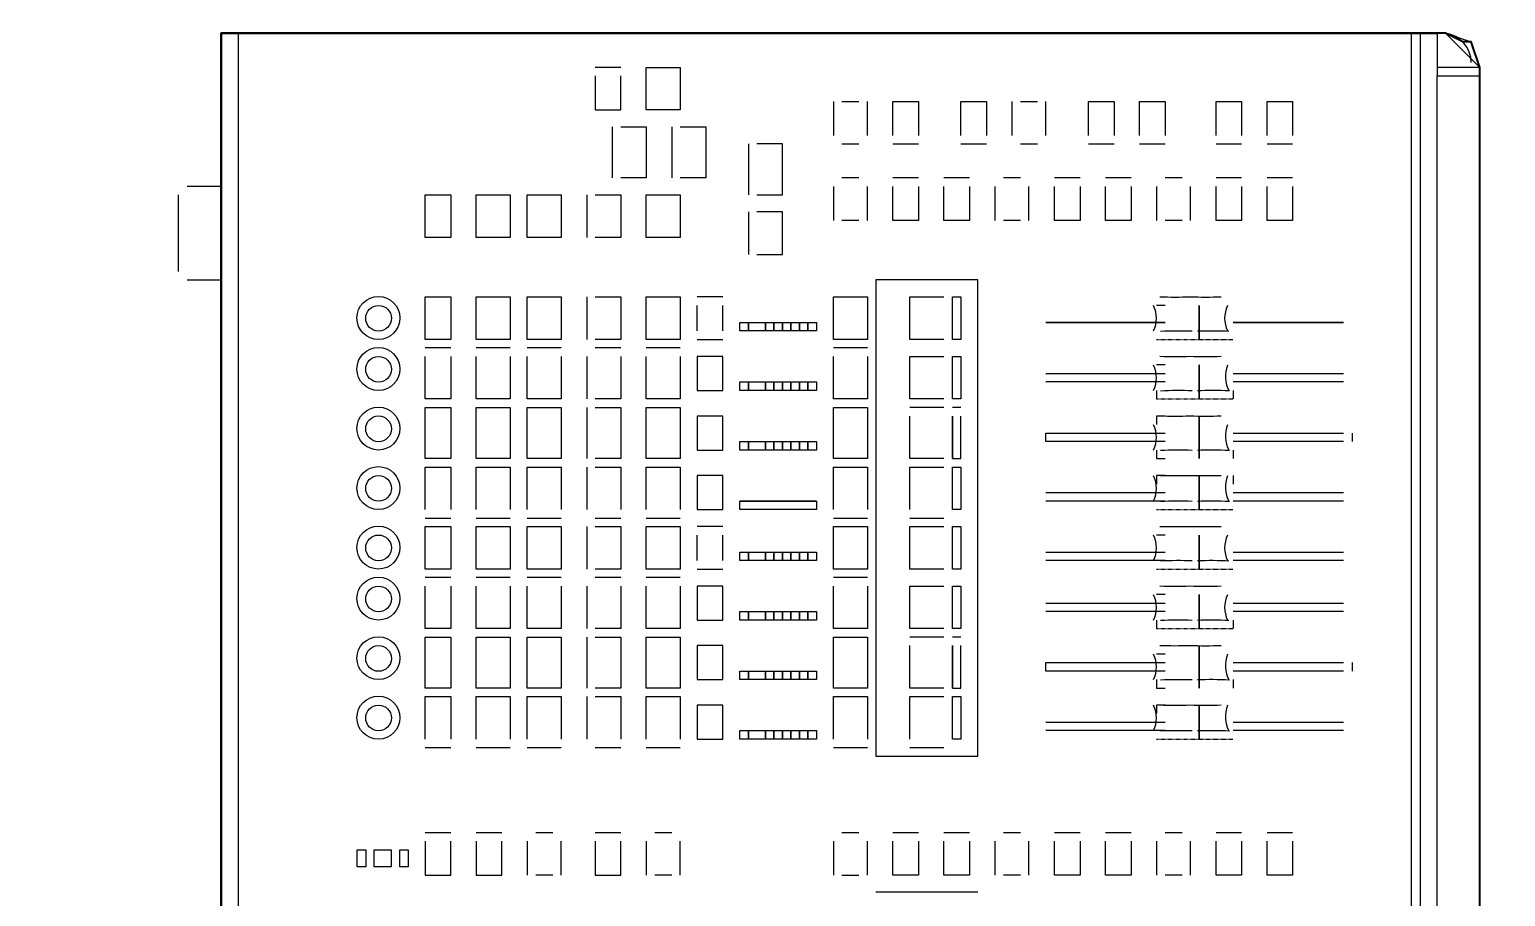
# Model space of a CAD drawing. Header units: millimetres. Extents: x 3050 to 430575, y -569542 to 36130.
# Drawn here: x 313588.4 to 313896.6, y -470054 to -469872.9 of the extents above; entities that cross this region are included whole.
import ezdxf

# ---------------------------------------------------------------- set-up
doc = ezdxf.new("R2010")
doc.units = ezdxf.units.MM
doc.linetypes.add('PDF_IMPORT', pattern=[1, 0.8, -0.2])
doc.layers.add('PDF _Геометрия', color=7, linetype='Continuous')
doc.layers.add('PDF _Текст', color=7, linetype='Continuous')
doc.styles.add('PDF ISOCPEUR', font='isocpeur.ttf')

# ---------------------------------------------------------------- blocks, each defined once
blk = doc.blocks.new('ТХ3 4 этаж')
at = {"layer": 'PDF _Геометрия', "color": 5, "lineweight": 25}
blk.add_lwpolyline([(43724.32, -56512.22), (44242.87, -56512.22), (44249.97, -56501.57), (44249.97, -55713.09), (44246.42, -55702.43), (44242.87, -55702.43), (44235.76, -55698.88), (44232.21, -55698.88), (43724.32, -55698.88)], close=True, dxfattribs=at)
at = {"layer": 'PDF _Геометрия', "color": 5, "lineweight": 9}
for points in [[(43724.32, -55698.88), (43724.32, -56512.22)], [(43731.42, -56490.91), (44221.56, -56490.91), (44221.56, -55698.88)], [(43731.42, -55698.88), (43731.42, -56512.22)], [(44225.11, -55698.88), (44225.11, -56494.46), (44221.56, -56494.46), (44221.56, -56490.91)], [(43891.25, -55713.09), (43880.59, -55713.09)], [(43880.59, -55716.64), (43880.59, -55730.85), (43891.25, -55730.85), (43891.25, -55716.64)], [(44249.97, -56501.57), (44232.21, -56501.57), (44232.21, -56498.01), (44232.21, -55716.64)], [(43980.04, -55727.29), (43980.04, -55741.5)], [(43983.59, -55727.29), (43990.69, -55727.29)], [(43994.25, -55741.5), (43994.25, -55727.29)], [(44004.9, -55741.5), (44004.9, -55727.29), (44015.56, -55727.29), (44015.56, -55741.5)], [(44033.32, -55741.5), (44033.32, -55727.29), (44043.97, -55727.29), (44043.97, -55741.5)], [(44054.63, -55727.29), (44054.63, -55741.5)], [(44058.18, -55727.29), (44065.28, -55727.29)], [(44068.83, -55741.5), (44068.83, -55727.29)], [(44086.59, -55741.5), (44086.59, -55727.29), (44097.25, -55727.29), (44097.25, -55741.5)], [(44107.9, -55741.5), (44107.9, -55727.29), (44118.56, -55727.29), (44118.56, -55741.5)], [(44139.87, -55741.5), (44139.87, -55727.29), (44150.52, -55727.29), (44150.52, -55741.5)], [(44161.18, -55741.5), (44161.18, -55727.29), (44171.83, -55727.29), (44171.83, -55741.5)], [(43887.7, -55737.95), (43887.7, -55759.26)], [(43891.25, -55737.95), (43901.9, -55737.95), (43901.9, -55759.26), (43891.25, -55759.26)], [(43912.56, -55737.95), (43912.56, -55759.26)], [(43916.11, -55737.95), (43926.76, -55737.95), (43926.76, -55759.26), (43916.11, -55759.26)], [(43944.52, -55745.05), (43944.52, -55766.36)], [(43948.07, -55766.36), (43958.73, -55766.36), (43958.73, -55745.05), (43948.07, -55745.05)], [(43983.59, -55745.05), (43990.69, -55745.05)], [(44004.9, -55745.05), (44015.56, -55745.05)], [(44033.32, -55745.05), (44043.97, -55745.05)], [(44058.18, -55745.05), (44065.28, -55745.05)], [(44086.59, -55745.05), (44097.25, -55745.05)], [(44107.9, -55745.05), (44118.56, -55745.05)], [(44139.87, -55745.05), (44150.52, -55745.05)], [(44161.18, -55745.05), (44171.83, -55745.05)], [(43724.32, -55762.81), (43710.11, -55762.81)], [(43980.04, -55762.81), (43980.04, -55777.02)], [(43990.69, -55759.26), (43983.59, -55759.26)], [(43994.25, -55777.02), (43994.25, -55762.81)], [(44015.56, -55759.26), (44004.9, -55759.26)], [(44015.56, -55762.81), (44015.56, -55777.02), (44004.9, -55777.02), (44004.9, -55762.81)], [(44036.87, -55759.26), (44026.21, -55759.26)], [(44036.87, -55762.81), (44036.87, -55777.02), (44026.21, -55777.02), (44026.21, -55762.81)], [(44047.52, -55762.81), (44047.52, -55777.02)], [(44058.18, -55759.26), (44051.07, -55759.26)], [(44061.73, -55777.02), (44061.73, -55762.81)], [(44083.04, -55759.26), (44072.38, -55759.26)], [(44083.04, -55762.81), (44083.04, -55777.02), (44072.38, -55777.02), (44072.38, -55762.81)], [(44104.35, -55759.26), (44093.69, -55759.26)], [(44104.35, -55762.81), (44104.35, -55777.02), (44093.69, -55777.02), (44093.69, -55762.81)], [(44115, -55762.81), (44115, -55777.02)], [(44125.66, -55759.26), (44118.56, -55759.26)], [(44129.21, -55777.02), (44129.21, -55762.81)], [(44150.52, -55759.26), (44139.87, -55759.26)], [(44150.52, -55762.81), (44150.52, -55777.02), (44139.87, -55777.02), (44139.87, -55762.81)], [(44171.83, -55759.26), (44161.18, -55759.26)], [(44171.83, -55762.81), (44171.83, -55777.02), (44161.18, -55777.02), (44161.18, -55762.81)], [(43706.56, -55798.33), (43706.56, -55766.36)], [(43877.04, -55766.36), (43877.04, -55784.12)], [(43880.59, -55766.36), (43891.25, -55766.36), (43891.25, -55784.12), (43880.59, -55784.12)], [(43944.52, -55773.47), (43944.52, -55791.23)], [(43948.07, -55791.23), (43958.73, -55791.23), (43958.73, -55773.47), (43948.07, -55773.47)], [(43990.69, -55777.02), (43983.59, -55777.02)], [(44058.18, -55777.02), (44051.07, -55777.02)], [(44125.66, -55777.02), (44118.56, -55777.02)], [(43710.11, -55801.88), (43724.32, -55801.88)], [(43877.04, -55808.98), (43877.04, -55826.74)], [(43880.59, -55808.98), (43891.25, -55808.98), (43891.25, -55826.74), (43880.59, -55826.74)], [(43933.87, -55808.98), (43923.21, -55808.98)], [(43923.21, -55823.19), (43923.21, -55812.54)], [(43933.87, -55823.19), (43933.87, -55812.54)], [(44026.21, -55826.74), (44012.01, -55826.74), (44012.01, -55808.98), (44026.21, -55808.98)], [(44029.76, -55826.74), (44029.76, -55808.98)], [(44118.56, -55812.54), (44115, -55812.54)], [(43944.52, -55823.19), (43944.52, -55819.64), (43944.52, -55823.19)], [(43944.52, -55823.19), (43944.52, -55819.64)], [(43972.94, -55819.64), (43972.94, -55823.19)], [(44132.76, -55816.09), (44132.76, -55823.19), (44132.76, -55816.09)], [(43820.21, -55830.29), (43809.56, -55830.29)], [(43845.08, -55830.29), (43830.87, -55830.29)], [(43866.39, -55830.29), (43852.18, -55830.29)], [(43891.25, -55830.29), (43880.59, -55830.29)], [(43916.11, -55830.29), (43901.9, -55830.29)], [(43923.21, -55826.74), (43933.87, -55826.74)], [(43994.25, -55830.29), (43980.04, -55830.29)], [(43820.21, -55833.85), (43820.21, -55851.6), (43809.56, -55851.6), (43809.56, -55833.85)], [(43845.08, -55833.85), (43845.08, -55851.6), (43830.87, -55851.6), (43830.87, -55833.85)], [(43866.39, -55833.85), (43866.39, -55851.6), (43852.18, -55851.6), (43852.18, -55833.85)], [(43877.04, -55833.85), (43877.04, -55851.6)], [(43891.25, -55833.85), (43891.25, -55851.6), (43880.59, -55851.6)], [(43916.11, -55833.85), (43916.11, -55851.6), (43901.9, -55851.6), (43901.9, -55833.85)], [(43994.25, -55833.85), (43994.25, -55851.6), (43980.04, -55851.6), (43980.04, -55833.85)], [(44026.21, -55851.6), (44012.01, -55851.6), (44012.01, -55833.85), (44026.21, -55833.85)], [(44029.76, -55851.6), (44029.76, -55833.85)], [(44118.56, -55837.4), (44115, -55837.4)], [(44132.76, -55837.4), (44132.76, -55848.05), (44132.76, -55837.4)], [(44068.83, -55840.95), (44118.56, -55840.95)], [(44146.97, -55840.95), (44193.14, -55840.95)], [(43944.52, -55848.05), (43944.52, -55844.5), (43944.52, -55848.05)], [(43944.52, -55848.05), (43944.52, -55844.5)], [(43972.94, -55844.5), (43972.94, -55848.05)], [(44118.56, -55844.5), (44068.83, -55844.5)], [(44115, -55848.05), (44115, -55851.6)], [(44193.14, -55844.5), (44146.97, -55844.5)], [(44146.97, -55848.05), (44146.97, -55851.6)], [(43877.04, -55855.16), (43877.04, -55876.47)], [(43880.59, -55855.16), (43891.25, -55855.16), (43891.25, -55876.47), (43880.59, -55876.47)], [(44026.21, -55855.16), (44012.01, -55855.16)], [(44033.32, -55855.16), (44029.76, -55855.16)], [(44026.21, -55876.47), (44012.01, -55876.47), (44012.01, -55858.71)], [(44029.76, -55876.47), (44029.76, -55858.71), (44029.76, -55876.47), (44033.32, -55876.47), (44033.32, -55858.71)], [(44118.56, -55858.71), (44115, -55858.71), (44115, -55862.26)], [(44132.76, -55862.26), (44132.76, -55872.91), (44132.76, -55862.26)], [(44118.56, -55869.36), (44068.83, -55869.36), (44068.83, -55865.81), (44118.56, -55865.81)], [(44146.97, -55865.81), (44193.14, -55865.81)], [(44196.69, -55865.81), (44196.69, -55869.36)], [(43944.52, -55872.91), (43944.52, -55869.36), (43944.52, -55872.91)], [(43944.52, -55872.91), (43944.52, -55869.36)], [(43972.94, -55869.36), (43972.94, -55872.91)], [(44115, -55872.91), (44115, -55876.47), (44118.56, -55876.47)], [(44193.14, -55869.36), (44146.97, -55869.36)], [(44146.97, -55872.91), (44146.97, -55876.47)], [(43809.56, -55897.78), (43809.56, -55880.02), (43820.21, -55880.02), (43820.21, -55897.78)], [(43830.87, -55897.78), (43830.87, -55880.02), (43845.08, -55880.02), (43845.08, -55897.78)], [(43852.18, -55897.78), (43852.18, -55880.02), (43866.39, -55880.02), (43866.39, -55897.78)], [(43877.04, -55880.02), (43877.04, -55897.78)], [(43880.59, -55880.02), (43891.25, -55880.02), (43891.25, -55897.78)], [(43901.9, -55897.78), (43901.9, -55880.02), (43916.11, -55880.02), (43916.11, -55897.78)], [(43980.04, -55897.78), (43980.04, -55880.02), (43994.25, -55880.02), (43994.25, -55897.78)], [(44012.01, -55897.78), (44012.01, -55880.02), (44026.21, -55880.02)], [(44029.76, -55897.78), (44029.76, -55880.02)], [(44118.56, -55883.57), (44115, -55883.57), (44115, -55887.12)], [(44146.97, -55883.57), (44146.97, -55887.12)], [(44068.83, -55890.67), (44118.56, -55890.67)], [(44146.97, -55890.67), (44193.14, -55890.67)], [(43940.97, -55894.22), (43944.52, -55894.22), (43940.97, -55894.22)], [(43972.94, -55894.22), (43940.97, -55894.22), (43972.94, -55894.22)], [(44118.56, -55894.22), (44068.83, -55894.22)], [(44193.14, -55894.22), (44146.97, -55894.22)], [(43809.56, -55901.33), (43820.21, -55901.33)], [(43830.87, -55901.33), (43845.08, -55901.33)], [(43852.18, -55901.33), (43866.39, -55901.33)], [(43877.04, -55904.88), (43877.04, -55922.64)], [(43880.59, -55901.33), (43891.25, -55901.33)], [(43880.59, -55904.88), (43891.25, -55904.88), (43891.25, -55922.64), (43880.59, -55922.64)], [(43901.9, -55901.33), (43916.11, -55901.33)], [(43933.87, -55904.88), (43923.21, -55904.88)], [(43980.04, -55901.33), (43994.25, -55901.33)], [(44012.01, -55901.33), (44026.21, -55901.33)], [(44026.21, -55922.64), (44012.01, -55922.64), (44012.01, -55904.88), (44026.21, -55904.88)], [(44029.76, -55922.64), (44029.76, -55904.88)], [(43923.21, -55919.09), (43923.21, -55908.43)], [(43933.87, -55919.09), (43933.87, -55908.43)], [(44118.56, -55908.43), (44115, -55908.43)], [(44132.76, -55911.98), (44132.76, -55919.09), (44132.76, -55911.98)], [(43944.52, -55919.09), (43944.52, -55915.53), (43944.52, -55919.09)], [(43944.52, -55919.09), (43944.52, -55915.53)], [(43972.94, -55915.53), (43972.94, -55919.09)], [(44068.83, -55915.53), (44118.56, -55915.53)], [(44146.97, -55915.53), (44193.14, -55915.53)], [(43923.21, -55922.64), (43933.87, -55922.64)], [(44118.56, -55919.09), (44068.83, -55919.09)], [(44193.14, -55919.09), (44146.97, -55919.09)], [(43820.21, -55926.19), (43809.56, -55926.19)], [(43820.21, -55929.74), (43820.21, -55947.5), (43809.56, -55947.5), (43809.56, -55929.74)], [(43845.08, -55926.19), (43830.87, -55926.19)], [(43845.08, -55929.74), (43845.08, -55947.5), (43830.87, -55947.5), (43830.87, -55929.74)], [(43866.39, -55926.19), (43852.18, -55926.19)], [(43866.39, -55929.74), (43866.39, -55947.5), (43852.18, -55947.5), (43852.18, -55929.74)], [(43877.04, -55929.74), (43877.04, -55947.5)], [(43891.25, -55926.19), (43880.59, -55926.19)], [(43891.25, -55929.74), (43891.25, -55947.5), (43880.59, -55947.5)], [(43916.11, -55926.19), (43901.9, -55926.19)], [(43916.11, -55929.74), (43916.11, -55947.5), (43901.9, -55947.5), (43901.9, -55929.74)], [(43994.25, -55926.19), (43980.04, -55926.19)], [(43994.25, -55929.74), (43994.25, -55947.5), (43980.04, -55947.5), (43980.04, -55929.74)], [(44026.21, -55947.5), (44012.01, -55947.5), (44012.01, -55929.74), (44026.21, -55929.74)], [(44029.76, -55947.5), (44029.76, -55929.74)], [(44118.56, -55933.29), (44115, -55933.29)], [(44132.76, -55933.29), (44132.76, -55943.95), (44132.76, -55933.29)], [(43944.52, -55943.95), (43944.52, -55940.4), (43944.52, -55943.95)], [(43944.52, -55943.95), (43944.52, -55940.4)], [(43972.94, -55940.4), (43972.94, -55943.95)], [(44068.83, -55936.84), (44118.56, -55936.84)], [(44118.56, -55940.4), (44068.83, -55940.4)], [(44146.97, -55936.84), (44193.14, -55936.84)], [(44193.14, -55940.4), (44146.97, -55940.4)], [(44115, -55943.95), (44115, -55947.5)], [(44146.97, -55943.95), (44146.97, -55947.5)], [(43877.04, -55951.05), (43877.04, -55972.36)], [(43880.59, -55951.05), (43891.25, -55951.05), (43891.25, -55972.36), (43880.59, -55972.36)], [(44026.21, -55951.05), (44012.01, -55951.05)], [(44026.21, -55972.36), (44012.01, -55972.36), (44012.01, -55954.6)], [(44033.32, -55951.05), (44029.76, -55951.05)], [(44029.76, -55972.36), (44029.76, -55954.6), (44029.76, -55972.36), (44033.32, -55972.36), (44033.32, -55954.6)], [(44118.56, -55958.16), (44115, -55958.16)], [(44132.76, -55958.16), (44132.76, -55968.81), (44132.76, -55958.16)], [(43944.52, -55968.81), (43944.52, -55965.26), (43944.52, -55968.81)], [(43944.52, -55968.81), (43944.52, -55965.26)], [(43972.94, -55965.26), (43972.94, -55968.81)], [(44118.56, -55965.26), (44068.83, -55965.26), (44068.83, -55961.71), (44118.56, -55961.71)], [(44146.97, -55961.71), (44193.14, -55961.71)], [(44193.14, -55965.26), (44146.97, -55965.26)], [(44196.69, -55961.71), (44196.69, -55965.26)], [(44115, -55968.81), (44115, -55972.36), (44118.56, -55972.36)], [(44146.97, -55968.81), (44146.97, -55972.36)], [(43809.56, -55993.67), (43809.56, -55975.91), (43820.21, -55975.91), (43820.21, -55993.67)], [(43830.87, -55993.67), (43830.87, -55975.91), (43845.08, -55975.91), (43845.08, -55993.67)], [(43852.18, -55993.67), (43852.18, -55975.91), (43866.39, -55975.91), (43866.39, -55993.67)], [(43877.04, -55975.91), (43877.04, -55993.67)], [(43880.59, -55975.91), (43891.25, -55975.91), (43891.25, -55993.67)], [(43901.9, -55993.67), (43901.9, -55975.91), (43916.11, -55975.91), (43916.11, -55993.67)], [(43980.04, -55993.67), (43980.04, -55975.91), (43994.25, -55975.91), (43994.25, -55993.67)], [(44012.01, -55993.67), (44012.01, -55975.91), (44026.21, -55975.91)], [(44029.76, -55993.67), (44029.76, -55975.91)], [(44118.56, -55979.47), (44115, -55979.47), (44115, -55983.02)], [(43944.52, -55993.67), (43944.52, -55990.12), (43944.52, -55993.67)], [(43944.52, -55993.67), (43944.52, -55990.12)], [(43972.94, -55990.12), (43972.94, -55993.67)], [(44068.83, -55986.57), (44118.56, -55986.57)], [(44118.56, -55990.12), (44068.83, -55990.12)], [(44146.97, -55986.57), (44193.14, -55986.57)], [(44193.14, -55990.12), (44146.97, -55990.12)], [(43809.56, -55997.22), (43820.21, -55997.22)], [(43830.87, -55997.22), (43845.08, -55997.22)], [(43852.18, -55997.22), (43866.39, -55997.22)], [(43880.59, -55997.22), (43891.25, -55997.22)], [(43901.9, -55997.22), (43916.11, -55997.22)], [(43980.04, -55997.22), (43994.25, -55997.22)], [(44012.01, -55997.22), (44026.21, -55997.22)], [(43820.21, -56032.74), (43809.56, -56032.74)], [(43841.52, -56032.74), (43830.87, -56032.74)], [(43862.83, -56032.74), (43855.73, -56032.74)], [(43891.25, -56032.74), (43880.59, -56032.74)], [(43912.56, -56032.74), (43905.45, -56032.74)], [(43990.69, -56032.74), (43983.59, -56032.74)], [(44015.56, -56032.74), (44004.9, -56032.74)], [(44036.87, -56032.74), (44026.21, -56032.74)], [(44058.18, -56032.74), (44051.07, -56032.74)], [(44083.04, -56032.74), (44072.38, -56032.74)], [(44104.35, -56032.74), (44093.69, -56032.74)], [(44125.66, -56032.74), (44118.56, -56032.74)], [(44150.52, -56032.74), (44139.87, -56032.74)], [(44171.83, -56032.74), (44161.18, -56032.74)], [(43809.56, -56036.29), (43809.56, -56050.5), (43820.21, -56050.5), (43820.21, -56036.29)], [(43830.87, -56036.29), (43830.87, -56050.5), (43841.52, -56050.5), (43841.52, -56036.29)], [(43852.18, -56036.29), (43852.18, -56050.5)], [(43866.39, -56050.5), (43866.39, -56036.29)], [(43880.59, -56036.29), (43880.59, -56050.5), (43891.25, -56050.5), (43891.25, -56036.29)], [(43901.9, -56036.29), (43901.9, -56050.5)], [(43916.11, -56050.5), (43916.11, -56036.29)], [(43980.04, -56036.29), (43980.04, -56050.5)], [(43994.25, -56050.5), (43994.25, -56036.29)], [(44015.56, -56036.29), (44015.56, -56050.5), (44004.9, -56050.5), (44004.9, -56036.29)], [(44036.87, -56036.29), (44036.87, -56050.5), (44026.21, -56050.5), (44026.21, -56036.29)], [(44047.52, -56036.29), (44047.52, -56050.5)], [(44061.73, -56050.5), (44061.73, -56036.29)], [(44083.04, -56036.29), (44083.04, -56050.5), (44072.38, -56050.5), (44072.38, -56036.29)], [(44104.35, -56036.29), (44104.35, -56050.5), (44093.69, -56050.5), (44093.69, -56036.29)], [(44115, -56036.29), (44115, -56050.5)], [(44129.21, -56050.5), (44129.21, -56036.29)], [(44150.52, -56036.29), (44150.52, -56050.5), (44139.87, -56050.5), (44139.87, -56036.29)], [(44171.83, -56036.29), (44171.83, -56050.5), (44161.18, -56050.5), (44161.18, -56036.29)], [(43862.83, -56050.5), (43855.73, -56050.5)], [(43912.56, -56050.5), (43905.45, -56050.5)], [(43983.59, -56050.5), (43990.69, -56050.5)], [(44058.18, -56050.5), (44051.07, -56050.5)], [(44125.66, -56050.5), (44118.56, -56050.5)], [(44040.42, -56057.6), (43997.8, -56057.6)]]:
    blk.add_lwpolyline(points, dxfattribs=at)
at = {"layer": 'PDF _Геометрия', "color": 5, "lineweight": 25}
for points in [[(44232.21, -56512.22), (43724.32, -56512.22), (43724.32, -55698.88), (44232.21, -55698.88)], [(44249.97, -56501.57), (44249.97, -55716.64)]]:
    blk.add_lwpolyline(points, dxfattribs=at)
at = {"layer": 'PDF _Геометрия', "color": 5, "lineweight": 9}
for points in [[(44246.42, -55711.1, 0.378242), (44235.76, -55698.88), (44232.21, -55698.88), (44232.21, -55713.09)], [(44116.42, -55808.91, 0.01632), (44128.93, -55808.91, 0.01632), (44142, -55808.91)], [(44116.42, -55833.77, 0.01632), (44128.93, -55833.77, 0.01632), (44142, -55833.77)], [(44144.63, -55837.47, 0.221413), (44145.27, -55848.26, 0.024215), (44132.05, -55848.19)], [(44116.42, -55858.63, 0.01632), (44128.93, -55858.63, 0.01632), (44142, -55858.63)], [(44144.63, -55862.33, 0.221413), (44145.27, -55873.13, 0.024215), (44132.05, -55873.06)], [(44116.42, -55883.5, 0.01632), (44128.93, -55883.5, 0.01632), (44142, -55883.5)], [(44144.63, -55883.64, 0.221413), (44145.27, -55894.44, 0.024215), (44132.05, -55894.37)], [(44116.42, -55904.81, 0.01632), (44128.93, -55904.81, 0.01632), (44142, -55904.81)], [(44116.42, -55929.67, 0.01632), (44128.93, -55929.67, 0.01632), (44142, -55929.67)], [(44116.42, -55954.53, 0.01632), (44128.93, -55954.53, 0.01632), (44142, -55954.53)], [(44144.63, -55958.22, 0.221413), (44145.27, -55969.02, 0.024215), (44132.05, -55968.95)], [(44116.42, -55979.39, 0.01632), (44128.93, -55979.39, 0.01632), (44142, -55979.39)], [(44144.63, -55979.53, 0.221413), (44145.27, -55990.33, 0.024215), (44132.05, -55990.26)]]:
    blk.add_lwpolyline(points, format="xyb", dxfattribs=at)
at = {"layer": 'PDF _Геометрия', "color": 5, "lineweight": 0}
blk.add_lwpolyline([(44235.76, -55698.88), (44249.97, -55713.09), (44235.76, -55698.88), (44246.42, -55702.43)], dxfattribs=at)
at = {"layer": 'PDF _Геометрия', "color": 5, "lineweight": 9}
for points in [[(43916.11, -55730.85), (43901.9, -55730.85), (43901.9, -55713.09), (43916.11, -55713.09)], [(44232.21, -55716.64), (44249.97, -55716.64), (44249.97, -55713.09), (44232.21, -55713.09)], [(43820.21, -55784.12), (43809.56, -55784.12), (43809.56, -55766.36), (43820.21, -55766.36)], [(43845.08, -55784.12), (43830.87, -55784.12), (43830.87, -55766.36), (43845.08, -55766.36)], [(43866.39, -55784.12), (43852.18, -55784.12), (43852.18, -55766.36), (43866.39, -55766.36)], [(43916.11, -55784.12), (43901.9, -55784.12), (43901.9, -55766.36), (43916.11, -55766.36)], [(43997.8, -55801.88), (43997.8, -56000.78), (44040.42, -56000.78), (44040.42, -55801.88)], [(43820.21, -55826.74), (43809.56, -55826.74), (43809.56, -55808.98), (43820.21, -55808.98)], [(43845.08, -55826.74), (43830.87, -55826.74), (43830.87, -55808.98), (43845.08, -55808.98)], [(43866.39, -55826.74), (43852.18, -55826.74), (43852.18, -55808.98), (43866.39, -55808.98)], [(43916.11, -55826.74), (43901.9, -55826.74), (43901.9, -55808.98), (43916.11, -55808.98)], [(43980.04, -55808.98), (43994.25, -55808.98), (43994.25, -55826.74), (43980.04, -55826.74)], [(44029.76, -55826.74), (44029.76, -55808.98), (44033.32, -55808.98), (44033.32, -55826.74)], [(44132.76, -55826.74), (44132.76, -55812.54)], [(44132.76, -55816.09), (44132.76, -55812.54)], [(43972.94, -55819.64), (43972.94, -55823.19), (43940.97, -55823.19), (43940.97, -55819.64)], [(43944.52, -55819.64), (43944.52, -55823.19), (43940.97, -55823.19), (43940.97, -55819.64)], [(43940.97, -55823.19), (43940.97, -55819.64), (43972.94, -55819.64), (43972.94, -55823.19)], [(43951.63, -55819.64), (43951.63, -55823.19), (43951.63, -55819.64), (43951.63, -55823.19)], [(43955.18, -55819.64), (43955.18, -55823.19)], [(43958.73, -55823.19), (43958.73, -55819.64)], [(43962.28, -55819.64), (43962.28, -55823.19), (43962.28, -55819.64), (43962.28, -55823.19)], [(43965.83, -55819.64), (43965.83, -55823.19)], [(43969.38, -55823.19), (43969.38, -55819.64)], [(44068.83, -55819.64), (44118.56, -55819.64)], [(44146.97, -55819.64), (44193.14, -55819.64)], [(44132.76, -55823.19), (44132.76, -55826.74)], [(43933.87, -55848.05), (43933.87, -55833.85), (43923.21, -55833.85), (43923.21, -55848.05)], [(44033.32, -55833.85), (44033.32, -55851.6), (44029.76, -55851.6), (44029.76, -55833.85)], [(44132.76, -55851.6), (44132.76, -55837.4)], [(43972.94, -55844.5), (43972.94, -55848.05), (43940.97, -55848.05), (43940.97, -55844.5)], [(43944.52, -55844.5), (43944.52, -55848.05), (43940.97, -55848.05), (43940.97, -55844.5)], [(43940.97, -55848.05), (43940.97, -55844.5), (43972.94, -55844.5), (43972.94, -55848.05)], [(43951.63, -55844.5), (43951.63, -55848.05), (43951.63, -55844.5), (43951.63, -55848.05)], [(43955.18, -55844.5), (43955.18, -55848.05)], [(43958.73, -55848.05), (43958.73, -55844.5)], [(43962.28, -55844.5), (43962.28, -55848.05), (43962.28, -55844.5), (43962.28, -55848.05)], [(43965.83, -55844.5), (43965.83, -55848.05)], [(43969.38, -55848.05), (43969.38, -55844.5)], [(43820.21, -55876.47), (43809.56, -55876.47), (43809.56, -55855.16), (43820.21, -55855.16)], [(43845.08, -55876.47), (43830.87, -55876.47), (43830.87, -55855.16), (43845.08, -55855.16)], [(43866.39, -55876.47), (43852.18, -55876.47), (43852.18, -55855.16), (43866.39, -55855.16)], [(43916.11, -55876.47), (43901.9, -55876.47), (43901.9, -55855.16), (43916.11, -55855.16)], [(43980.04, -55855.16), (43994.25, -55855.16), (43994.25, -55876.47), (43980.04, -55876.47)], [(43933.87, -55872.91), (43933.87, -55858.71), (43923.21, -55858.71), (43923.21, -55872.91)], [(44132.76, -55872.91), (44132.76, -55858.71), (44132.76, -55862.26)], [(44132.76, -55858.71), (44132.76, -55862.26)], [(43972.94, -55869.36), (43972.94, -55872.91), (43940.97, -55872.91), (43940.97, -55869.36)], [(43944.52, -55869.36), (43944.52, -55872.91), (43940.97, -55872.91), (43940.97, -55869.36)], [(43940.97, -55872.91), (43940.97, -55869.36), (43972.94, -55869.36), (43972.94, -55872.91)], [(43951.63, -55869.36), (43951.63, -55872.91), (43951.63, -55869.36), (43951.63, -55872.91)], [(43955.18, -55869.36), (43955.18, -55872.91)], [(43958.73, -55872.91), (43958.73, -55869.36)], [(43962.28, -55869.36), (43962.28, -55872.91), (43962.28, -55869.36), (43962.28, -55872.91)], [(43965.83, -55869.36), (43965.83, -55872.91)], [(43969.38, -55872.91), (43969.38, -55869.36)], [(44132.76, -55876.47), (44132.76, -55872.91)], [(44132.76, -55876.47), (44132.76, -55872.91)], [(44029.76, -55897.78), (44029.76, -55880.02), (44033.32, -55880.02), (44033.32, -55897.78)], [(43933.87, -55897.78), (43933.87, -55883.57), (43923.21, -55883.57), (43923.21, -55897.78)], [(44132.76, -55897.78), (44132.76, -55883.57)], [(44132.76, -55883.57), (44132.76, -55897.78), (44132.76, -55887.12)], [(43940.97, -55897.78), (43940.97, -55894.22), (43972.94, -55894.22), (43972.94, -55897.78)], [(43820.21, -55922.64), (43809.56, -55922.64), (43809.56, -55904.88), (43820.21, -55904.88)], [(43845.08, -55922.64), (43830.87, -55922.64), (43830.87, -55904.88), (43845.08, -55904.88)], [(43866.39, -55922.64), (43852.18, -55922.64), (43852.18, -55904.88), (43866.39, -55904.88)], [(43916.11, -55922.64), (43901.9, -55922.64), (43901.9, -55904.88), (43916.11, -55904.88)], [(43980.04, -55904.88), (43994.25, -55904.88), (43994.25, -55922.64), (43980.04, -55922.64)], [(44029.76, -55922.64), (44029.76, -55904.88), (44033.32, -55904.88), (44033.32, -55922.64)], [(44132.76, -55922.64), (44132.76, -55908.43)], [(44132.76, -55911.98), (44132.76, -55908.43)], [(43972.94, -55915.53), (43972.94, -55919.09), (43940.97, -55919.09), (43940.97, -55915.53)], [(43944.52, -55915.53), (43944.52, -55919.09), (43940.97, -55919.09), (43940.97, -55915.53)], [(43940.97, -55919.09), (43940.97, -55915.53), (43972.94, -55915.53), (43972.94, -55919.09)], [(43951.63, -55915.53), (43951.63, -55919.09), (43951.63, -55915.53), (43951.63, -55919.09)], [(43955.18, -55915.53), (43955.18, -55919.09)], [(43958.73, -55919.09), (43958.73, -55915.53)], [(43962.28, -55915.53), (43962.28, -55919.09), (43962.28, -55915.53), (43962.28, -55919.09)], [(43965.83, -55915.53), (43965.83, -55919.09)], [(43969.38, -55919.09), (43969.38, -55915.53)], [(44132.76, -55919.09), (44132.76, -55922.64)], [(43933.87, -55943.95), (43933.87, -55929.74), (43923.21, -55929.74), (43923.21, -55943.95)], [(44033.32, -55929.74), (44033.32, -55947.5), (44029.76, -55947.5), (44029.76, -55929.74)], [(44132.76, -55947.5), (44132.76, -55933.29)], [(43972.94, -55940.4), (43972.94, -55943.95), (43940.97, -55943.95), (43940.97, -55940.4)], [(43944.52, -55940.4), (43944.52, -55943.95), (43940.97, -55943.95), (43940.97, -55940.4)], [(43940.97, -55943.95), (43940.97, -55940.4), (43972.94, -55940.4), (43972.94, -55943.95)], [(43951.63, -55940.4), (43951.63, -55943.95), (43951.63, -55940.4), (43951.63, -55943.95)], [(43955.18, -55940.4), (43955.18, -55943.95)], [(43958.73, -55943.95), (43958.73, -55940.4)], [(43962.28, -55940.4), (43962.28, -55943.95), (43962.28, -55940.4), (43962.28, -55943.95)], [(43965.83, -55940.4), (43965.83, -55943.95)], [(43969.38, -55943.95), (43969.38, -55940.4)], [(44132.76, -55943.95), (44132.76, -55947.5)], [(43820.21, -55972.36), (43809.56, -55972.36), (43809.56, -55951.05), (43820.21, -55951.05)], [(43845.08, -55972.36), (43830.87, -55972.36), (43830.87, -55951.05), (43845.08, -55951.05)], [(43866.39, -55972.36), (43852.18, -55972.36), (43852.18, -55951.05), (43866.39, -55951.05)], [(43916.11, -55972.36), (43901.9, -55972.36), (43901.9, -55951.05), (43916.11, -55951.05)], [(43933.87, -55968.81), (43933.87, -55954.6), (43923.21, -55954.6), (43923.21, -55968.81)], [(43980.04, -55951.05), (43994.25, -55951.05), (43994.25, -55972.36), (43980.04, -55972.36)], [(44132.76, -55954.6), (44132.76, -55958.16)], [(44132.76, -55968.81), (44132.76, -55958.16)], [(43972.94, -55965.26), (43972.94, -55968.81), (43940.97, -55968.81), (43940.97, -55965.26)], [(43944.52, -55965.26), (43944.52, -55968.81), (43940.97, -55968.81), (43940.97, -55965.26)], [(43940.97, -55968.81), (43940.97, -55965.26), (43972.94, -55965.26), (43972.94, -55968.81)], [(43951.63, -55965.26), (43951.63, -55968.81), (43951.63, -55965.26), (43951.63, -55968.81)], [(43955.18, -55965.26), (43955.18, -55968.81)], [(43958.73, -55968.81), (43958.73, -55965.26)], [(43962.28, -55965.26), (43962.28, -55968.81), (43962.28, -55965.26), (43962.28, -55968.81)], [(43965.83, -55965.26), (43965.83, -55968.81)], [(43969.38, -55968.81), (43969.38, -55965.26)], [(44132.76, -55972.36), (44132.76, -55968.81)], [(44132.76, -55972.36), (44132.76, -55968.81)], [(43933.87, -55993.67), (43933.87, -55979.47), (43923.21, -55979.47), (43923.21, -55993.67)], [(44029.76, -55993.67), (44029.76, -55975.91), (44033.32, -55975.91), (44033.32, -55993.67)], [(44132.76, -55993.67), (44132.76, -55979.47)], [(44132.76, -55979.47), (44132.76, -55993.67), (44132.76, -55983.02)], [(43972.94, -55990.12), (43972.94, -55993.67), (43940.97, -55993.67), (43940.97, -55990.12)], [(43944.52, -55990.12), (43944.52, -55993.67), (43940.97, -55993.67), (43940.97, -55990.12)], [(43940.97, -55993.67), (43940.97, -55990.12), (43972.94, -55990.12), (43972.94, -55993.67)], [(43951.63, -55990.12), (43951.63, -55993.67), (43951.63, -55990.12), (43951.63, -55993.67)], [(43955.18, -55990.12), (43955.18, -55993.67)], [(43958.73, -55993.67), (43958.73, -55990.12)], [(43962.28, -55990.12), (43962.28, -55993.67), (43962.28, -55990.12), (43962.28, -55993.67)], [(43965.83, -55990.12), (43965.83, -55993.67)], [(43969.38, -55993.67), (43969.38, -55990.12)], [(43784.7, -56046.95), (43781.14, -56046.95), (43781.14, -56039.84), (43784.7, -56039.84)], [(43795.35, -56046.95), (43788.25, -56046.95), (43788.25, -56039.84), (43795.35, -56039.84)], [(43802.45, -56046.95), (43798.9, -56046.95), (43798.9, -56039.84), (43802.45, -56039.84)]]:
    blk.add_lwpolyline(points, close=True, dxfattribs=at)
at = {"layer": 'PDF _Геометрия', "color": 5, "linetype": 'PDF_IMPORT', "lineweight": 9, "ltscale": 0.001667}
for points in [[(44115, -55826.74), (44146.97, -55826.74)], [(44132.76, -55837.4), (44132.76, -55851.6), (44132.76, -55837.4)], [(44115, -55851.6), (44146.97, -55851.6)], [(44115, -55897.78), (44146.97, -55897.78)], [(44115, -55922.64), (44146.97, -55922.64)], [(44115, -55947.5), (44146.97, -55947.5)], [(44115, -55993.67), (44146.97, -55993.67)]]:
    blk.add_lwpolyline(points, dxfattribs=at)
at = {"layer": 'PDF _Геометрия', "color": 5, "linetype": 'PDF_IMPORT', "lineweight": 9}
for points in [[(44132.76, -55883.57), (44132.76, -55897.78)], [(43955.18, -55894.22), (43969.38, -55894.22)], [(44132.76, -55979.47), (44132.76, -55993.67)]]:
    blk.add_lwpolyline(points, dxfattribs=at)
at = {"layer": 'PDF _Геометрия', "color": 5, "lineweight": 9}
for centre, radius in [((43790, -55817.77), 8.97), ((43790.06, -55817.9), 5.37), ((43790, -55839.08), 8.97), ((43790.06, -55839.21), 5.37), ((43790, -55863.94), 8.97), ((43790.06, -55864.07), 5.37), ((43790, -55888.8), 8.97), ((43790.06, -55888.94), 5.37), ((43790, -55913.66), 8.97), ((43790.06, -55913.8), 5.37), ((43790, -55934.97), 8.97), ((43790.06, -55935.11), 5.37), ((43790, -55959.84), 8.97), ((43790.06, -55959.97), 5.37), ((43790, -55984.7), 8.97), ((43790.06, -55984.83), 5.37)]:
    blk.add_circle(centre, radius, dxfattribs=at)
for centre, radius, start, end in [((44102.43, -55817.9), 12.54, 335.03082, 24.96918), ((44155.99, -55817.9), 12.54, 155.03082, 204.96918), ((44124.03, -55959.7), 136.49, 87.52646, 93.07511), ((44137.94, -55959.7), 136.49, 86.92489, 92.47354), ((44102.43, -55842.76), 12.54, 335.03082, 24.96918), ((44124.03, -55984.56), 136.49, 87.52646, 93.07511), ((44102.43, -55867.62), 12.54, 335.03082, 24.96918), ((44124.03, -56009.42), 136.49, 87.52646, 93.07511), ((44102.43, -55888.93), 12.54, 335.03082, 24.96918), ((44124.03, -56030.73), 136.49, 87.52646, 93.07511), ((44102.43, -55913.79), 12.54, 335.03082, 24.96918), ((44155.99, -55913.79), 12.54, 155.03082, 204.96918), ((44124.03, -56055.6), 136.49, 87.52646, 93.07511), ((44137.94, -56055.6), 136.49, 86.92489, 92.47354), ((44102.43, -55938.66), 12.54, 335.03082, 24.96918), ((44155.99, -55938.66), 12.54, 155.03082, 204.96918), ((44124.03, -56080.46), 136.49, 87.52646, 93.07511), ((44137.94, -56080.46), 136.49, 86.92489, 92.47354), ((44102.43, -55963.52), 12.54, 335.03082, 24.96918), ((44124.03, -56105.32), 136.49, 87.52646, 93.07511), ((44102.43, -55984.83), 12.54, 335.03082, 24.96918), ((44124.03, -56126.63), 136.49, 87.52646, 93.07511)]:
    blk.add_arc(centre, radius, start, end, dxfattribs=at)
at = {"layer": 'PDF _Текст', "color": 5, "lineweight": 30, "insert": (41233.66, -55365.48), "char_height": 281.0292, "attachment_point": 4, "style": 'PDF ISOCPEUR'}
blk.add_mtext('\\pxqr;Механическая рулонная штора\\P1700х1200 мм', dxfattribs=at)

msp = doc.modelspace()

# ---------------------------------------------------------------- block references
at = {"xscale": 0.5, "yscale": 0.5, "zscale": 0.5}
msp.add_blockref('ТХ3 4 этаж', (291766.25, -442024.29), dxfattribs=at)

doc.saveas('drawing.dxf')
